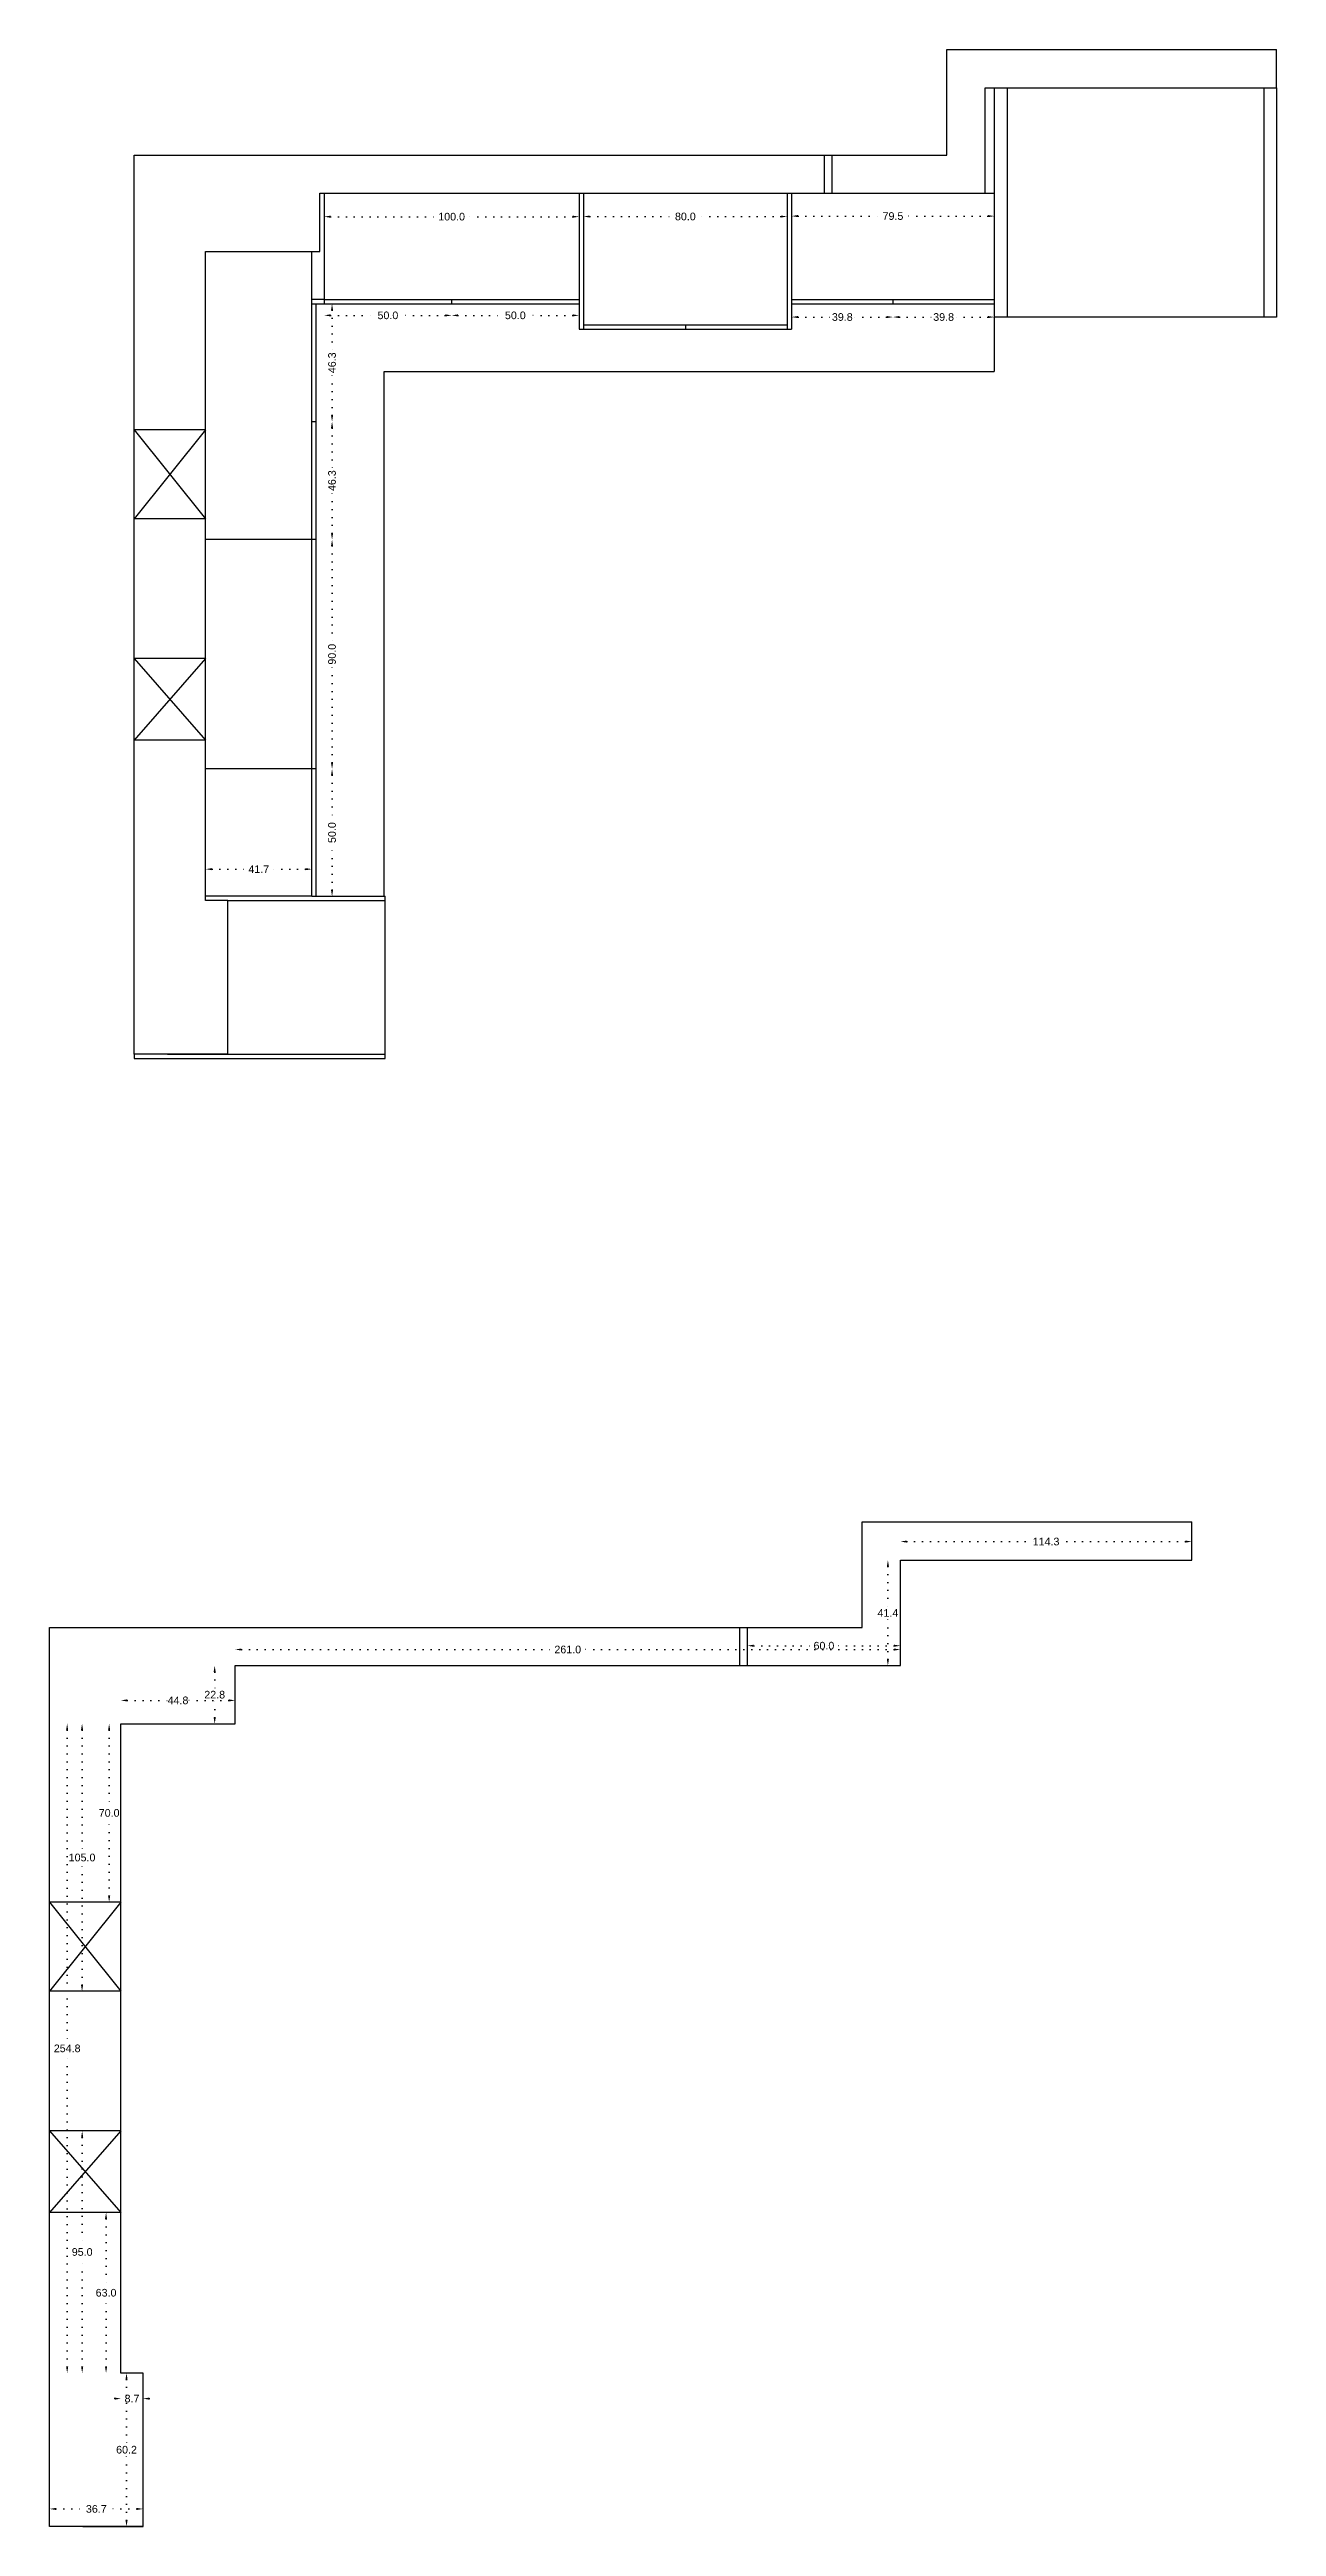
# Model space of a CAD drawing. Header units: centimetres. Extents: x 352 to 5210, y 215 to 1337.
# Drawn here: x 1256 to 1737, y 365 to 1337 of the extents above; entities that cross this region are included whole.
import ezdxf

# ---------------------------------------------------------------- set-up
doc = ezdxf.new("R2010")
doc.units = ezdxf.units.CM
doc.header["$MEASUREMENT"] = 0
doc.linetypes.add('ACAD_ISO07W100', pattern=[3, 0, -3])
doc.styles.get("Standard").update_dxf_attribs({"font": 'arial.ttf'})
doc.dimstyles.get("Standard").update_dxf_attribs({"dimtxt": 3, "dimasz": 2.5, "dimexe": 0.18, "dimexo": 0.0625, "dimgap": 0.09, "dimtad": 0, "dimtih": 1, "dimtoh": 1, "dimdec": 1, "dimzin": 0, "dimdsep": 46, "dimtxsty": 'Standard', "dimcen": 0.09, "dimse1": 1, "dimse2": 1, "dimadec": 0, "dimazin": 0, "dimtfac": 1, "dimtdec": 1, "dimtofl": 0, "dimtmove": 0, "dimatfit": 3, "dimfxl": 1, "dimtolj": 1, "dimtzin": 0, "dimarcsym": 0})

# ---------------------------------------------------------------- blocks, each defined once
blk = doc.blocks.new('*D27')
at = {"color": 0, "linetype": 'ACAD_ISO07W100', "lineweight": -2, "transparency": 16777216}
for p, q in [((1285.94, 422.33), (1285.94, 396.35)), ((1285.94, 367.13), (1285.94, 393.1))]:
    blk.add_line(p, q, dxfattribs=at)
at = {"color": 0, "transparency": 16777216}
for points in [[(1285.52, 422.33), (1286.35, 422.33), (1285.94, 424.83)], [(1285.52, 367.13), (1286.35, 367.13), (1285.94, 364.63)]]:
    blk.add_solid(points, dxfattribs=at)
at = {"layer": 'Defpoints', "color": 0, "transparency": 16777216}
for p in [(1285.94, 424.83), (1292.44, 424.83), (1292.44, 364.63)]:
    blk.add_point(p, dxfattribs=at)
at = {"color": 0, "transparency": 16777216, "insert": (1285.94, 394.73), "char_height": 3, "attachment_point": 5}
blk.add_mtext('\\A1;60.2', dxfattribs=at)
blk = doc.blocks.new('*D28')
at = {"color": 0, "linetype": 'ACAD_ISO07W100', "lineweight": -2, "transparency": 16777216}
for p, q in [((1258.24, 371.5), (1270.11, 371.5)), ((1289.94, 371.5), (1278.08, 371.5))]:
    blk.add_line(p, q, dxfattribs=at)
at = {"color": 0, "transparency": 16777216}
for points in [[(1258.24, 371.92), (1258.24, 371.08), (1255.74, 371.5)], [(1289.94, 371.92), (1289.94, 371.08), (1292.44, 371.5)]]:
    blk.add_solid(points, dxfattribs=at)
at = {"layer": 'Defpoints', "color": 0, "transparency": 16777216}
for p in [(1292.44, 371.5), (1255.74, 364.63), (1292.44, 364.63)]:
    blk.add_point(p, dxfattribs=at)
at = {"color": 0, "transparency": 16777216, "insert": (1274.09, 371.5), "char_height": 3, "attachment_point": 5}
blk.add_mtext('\\A1;36.7', dxfattribs=at)
blk = doc.blocks.new('*D29')
at = {"color": 0, "linetype": 'ACAD_ISO07W100', "lineweight": -2, "transparency": 16777216}
for p, q in [((1277.91, 485.33), (1277.91, 457.95)), ((1277.91, 427.33), (1277.91, 454.7))]:
    blk.add_line(p, q, dxfattribs=at)
at = {"color": 0, "transparency": 16777216}
for points in [[(1277.49, 485.33), (1278.32, 485.33), (1277.91, 487.83)], [(1277.49, 427.33), (1278.32, 427.33), (1277.91, 424.83)]]:
    blk.add_solid(points, dxfattribs=at)
at = {"layer": 'Defpoints', "color": 0, "transparency": 16777216}
for p in [(1283.74, 487.83), (1277.91, 424.83), (1283.74, 424.83)]:
    blk.add_point(p, dxfattribs=at)
at = {"color": 0, "transparency": 16777216, "insert": (1277.91, 456.33), "char_height": 3, "attachment_point": 5}
blk.add_mtext('\\A1;63.0', dxfattribs=at)
blk = doc.blocks.new('*D30')
at = {"color": 0, "linetype": 'ACAD_ISO07W100', "lineweight": -2, "transparency": 16777216}
for p, q in [((1268.54, 517.33), (1268.54, 473.95)), ((1268.54, 427.33), (1268.54, 470.7))]:
    blk.add_line(p, q, dxfattribs=at)
at = {"color": 0, "transparency": 16777216}
for points in [[(1268.12, 517.33), (1268.96, 517.33), (1268.54, 519.83)], [(1268.12, 427.33), (1268.96, 427.33), (1268.54, 424.83)]]:
    blk.add_solid(points, dxfattribs=at)
at = {"layer": 'Defpoints', "color": 0, "transparency": 16777216}
for p in [(1283.74, 519.83), (1268.54, 424.83), (1283.74, 424.83)]:
    blk.add_point(p, dxfattribs=at)
at = {"color": 0, "transparency": 16777216, "insert": (1268.54, 472.33), "char_height": 3, "attachment_point": 5}
blk.add_mtext('\\A1;95.0', dxfattribs=at)
blk = doc.blocks.new('*D31')
at = {"color": 0, "linetype": 'ACAD_ISO07W100', "lineweight": -2, "transparency": 16777216}
for p, q in [((1279.12, 677.13), (1279.12, 646.25)), ((1279.12, 612.13), (1279.12, 643))]:
    blk.add_line(p, q, dxfattribs=at)
at = {"color": 0, "transparency": 16777216}
for points in [[(1278.7, 677.13), (1279.54, 677.13), (1279.12, 679.63)], [(1278.7, 612.13), (1279.54, 612.13), (1279.12, 609.63)]]:
    blk.add_solid(points, dxfattribs=at)
at = {"layer": 'Defpoints', "color": 0, "transparency": 16777216}
for p in [(1279.12, 679.63), (1283.74, 679.63), (1283.74, 609.63)]:
    blk.add_point(p, dxfattribs=at)
at = {"color": 0, "transparency": 16777216, "insert": (1279.12, 644.63), "char_height": 3, "attachment_point": 5}
blk.add_mtext('\\A1;70.0', dxfattribs=at)
blk = doc.blocks.new('*D32')
at = {"color": 0, "linetype": 'ACAD_ISO07W100', "lineweight": -2, "transparency": 16777216}
for p, q in [((1268.49, 677.13), (1268.49, 628.75)), ((1268.49, 577.13), (1268.49, 625.5))]:
    blk.add_line(p, q, dxfattribs=at)
at = {"color": 0, "transparency": 16777216}
for points in [[(1268.07, 677.13), (1268.91, 677.13), (1268.49, 679.63)], [(1268.07, 577.13), (1268.91, 577.13), (1268.49, 574.63)]]:
    blk.add_solid(points, dxfattribs=at)
at = {"layer": 'Defpoints', "color": 0, "transparency": 16777216}
for p in [(1283.74, 679.63), (1268.49, 574.63), (1283.74, 574.63)]:
    blk.add_point(p, dxfattribs=at)
at = {"color": 0, "transparency": 16777216, "insert": (1268.49, 627.13), "char_height": 3, "attachment_point": 5}
blk.add_mtext('\\A1;105.0', dxfattribs=at)
blk = doc.blocks.new('*D33')
at = {"color": 0, "linetype": 'ACAD_ISO07W100', "lineweight": -2, "transparency": 16777216}
for p, q in [((1532.04, 710.26), (1555.55, 710.26)), ((1587.04, 710.26), (1563.53, 710.26))]:
    blk.add_line(p, q, dxfattribs=at)
at = {"color": 0, "transparency": 16777216}
for points in [[(1532.04, 710.67), (1532.04, 709.84), (1529.54, 710.26)], [(1587.04, 710.67), (1587.04, 709.84), (1589.54, 710.26)]]:
    blk.add_solid(points, dxfattribs=at)
at = {"layer": 'Defpoints', "color": 0, "transparency": 16777216}
for p in [(1529.54, 710.26), (1529.54, 702.43), (1589.54, 702.43)]:
    blk.add_point(p, dxfattribs=at)
at = {"color": 0, "transparency": 16777216, "insert": (1559.54, 710.26), "char_height": 3, "attachment_point": 5}
blk.add_mtext('\\A1;60.0', dxfattribs=at)
blk = doc.blocks.new('*D34')
at = {"color": 0, "linetype": 'ACAD_ISO07W100', "lineweight": -2, "transparency": 16777216}
for p, q in [((1262.65, 677.13), (1262.65, 553.85)), ((1262.65, 427.33), (1262.65, 550.6))]:
    blk.add_line(p, q, dxfattribs=at)
at = {"color": 0, "transparency": 16777216}
for points in [[(1262.23, 677.13), (1263.06, 677.13), (1262.65, 679.63)], [(1262.23, 427.33), (1263.06, 427.33), (1262.65, 424.83)]]:
    blk.add_solid(points, dxfattribs=at)
at = {"layer": 'Defpoints', "color": 0, "transparency": 16777216}
for p in [(1262.65, 679.63), (1283.74, 679.63), (1283.74, 424.83)]:
    blk.add_point(p, dxfattribs=at)
at = {"color": 0, "transparency": 16777216, "insert": (1262.65, 552.23), "char_height": 3, "attachment_point": 5}
blk.add_mtext('\\A1;254.8', dxfattribs=at)
blk = doc.blocks.new('*D35')
at = {"color": 0, "linetype": 'ACAD_ISO07W100', "lineweight": -2, "transparency": 16777216}
for p, q in [((1281.24, 414.8), (1278.74, 414.8)), ((1294.94, 414.8), (1297.44, 414.8))]:
    blk.add_line(p, q, dxfattribs=at)
at = {"color": 0, "transparency": 16777216}
for points in [[(1281.24, 415.22), (1281.24, 414.38), (1283.74, 414.8)], [(1294.94, 415.22), (1294.94, 414.38), (1292.44, 414.8)]]:
    blk.add_solid(points, dxfattribs=at)
at = {"layer": 'Defpoints', "color": 0, "transparency": 16777216}
for p in [(1283.74, 424.83), (1292.44, 424.83), (1292.44, 414.8)]:
    blk.add_point(p, dxfattribs=at)
at = {"color": 0, "transparency": 16777216, "insert": (1288.09, 414.8), "char_height": 3, "attachment_point": 5}
blk.add_mtext('\\A1;8.7', dxfattribs=at)
blk = doc.blocks.new('*D36')
at = {"color": 0, "linetype": 'ACAD_ISO07W100', "lineweight": -2, "transparency": 16777216}
for p, q in [((1286.24, 688.79), (1302.09, 688.79)), ((1326.04, 688.79), (1310.19, 688.79))]:
    blk.add_line(p, q, dxfattribs=at)
at = {"color": 0, "transparency": 16777216}
for points in [[(1286.24, 689.21), (1286.24, 688.37), (1283.74, 688.79)], [(1326.04, 689.21), (1326.04, 688.37), (1328.54, 688.79)]]:
    blk.add_solid(points, dxfattribs=at)
at = {"layer": 'Defpoints', "color": 0, "transparency": 16777216}
for p in [(1328.54, 688.79), (1283.74, 679.63), (1328.54, 679.63)]:
    blk.add_point(p, dxfattribs=at)
at = {"color": 0, "transparency": 16777216, "insert": (1306.14, 688.79), "char_height": 3, "attachment_point": 5}
blk.add_mtext('\\A1;44.8', dxfattribs=at)
blk = doc.blocks.new('*D37')
at = {"color": 0, "linetype": 'ACAD_ISO07W100', "lineweight": -2, "transparency": 16777216}
for p, q in [((1320.53, 699.93), (1320.53, 692.65)), ((1320.53, 682.13), (1320.53, 689.4))]:
    blk.add_line(p, q, dxfattribs=at)
at = {"color": 0, "transparency": 16777216}
for points in [[(1320.11, 699.93), (1320.94, 699.93), (1320.53, 702.43)], [(1320.11, 682.13), (1320.94, 682.13), (1320.53, 679.63)]]:
    blk.add_solid(points, dxfattribs=at)
at = {"layer": 'Defpoints', "color": 0, "transparency": 16777216}
for p in [(1320.53, 702.43), (1328.54, 702.43), (1328.54, 679.63)]:
    blk.add_point(p, dxfattribs=at)
at = {"color": 0, "transparency": 16777216, "insert": (1320.53, 691.03), "char_height": 3, "attachment_point": 5}
blk.add_mtext('\\A1;22.8', dxfattribs=at)
blk = doc.blocks.new('*D38')
at = {"color": 0, "linetype": 'ACAD_ISO07W100', "lineweight": -2, "transparency": 16777216}
for p, q in [((1331.04, 708.76), (1453.87, 708.76)), ((1587.04, 708.76), (1464.21, 708.76))]:
    blk.add_line(p, q, dxfattribs=at)
at = {"color": 0, "transparency": 16777216}
for points in [[(1331.04, 709.17), (1331.04, 708.34), (1328.54, 708.76)], [(1587.04, 709.17), (1587.04, 708.34), (1589.54, 708.76)]]:
    blk.add_solid(points, dxfattribs=at)
at = {"layer": 'Defpoints', "color": 0, "transparency": 16777216}
for p in [(1328.54, 702.43), (1589.54, 708.76), (1589.54, 702.43)]:
    blk.add_point(p, dxfattribs=at)
at = {"color": 0, "transparency": 16777216, "insert": (1459.04, 708.76), "char_height": 3, "attachment_point": 5}
blk.add_mtext('\\A1;261.0', dxfattribs=at)
blk = doc.blocks.new('*D39')
at = {"color": 0, "linetype": 'ACAD_ISO07W100', "lineweight": -2, "transparency": 16777216}
for p, q in [((1592.04, 751.12), (1641.68, 751.12)), ((1701.34, 751.12), (1651.7, 751.12))]:
    blk.add_line(p, q, dxfattribs=at)
at = {"color": 0, "transparency": 16777216}
for points in [[(1592.04, 751.54), (1592.04, 750.71), (1589.54, 751.12)], [(1701.34, 751.54), (1701.34, 750.71), (1703.84, 751.12)]]:
    blk.add_solid(points, dxfattribs=at)
at = {"layer": 'Defpoints', "color": 0, "transparency": 16777216}
for p in [(1703.84, 751.12), (1589.54, 743.83), (1703.84, 743.83)]:
    blk.add_point(p, dxfattribs=at)
at = {"color": 0, "transparency": 16777216, "insert": (1646.69, 751.12), "char_height": 3, "attachment_point": 5}
blk.add_mtext('\\A1;114.3', dxfattribs=at)
blk = doc.blocks.new('*D40')
at = {"color": 0, "linetype": 'ACAD_ISO07W100', "lineweight": -2, "transparency": 16777216}
for p, q in [((1584.64, 741.33), (1584.64, 724.72)), ((1584.64, 704.93), (1584.64, 721.53))]:
    blk.add_line(p, q, dxfattribs=at)
at = {"color": 0, "transparency": 16777216}
for points in [[(1584.23, 741.33), (1585.06, 741.33), (1584.64, 743.83)], [(1584.23, 704.93), (1585.06, 704.93), (1584.64, 702.43)]]:
    blk.add_solid(points, dxfattribs=at)
at = {"layer": 'Defpoints', "color": 0, "transparency": 16777216}
for p in [(1584.64, 743.83), (1589.54, 743.83), (1589.54, 702.43)]:
    blk.add_point(p, dxfattribs=at)
at = {"color": 0, "transparency": 16777216, "insert": (1584.64, 723.13), "char_height": 3, "attachment_point": 5}
blk.add_mtext('\\A1;41.4', dxfattribs=at)
blk = doc.blocks.new('*D41')
at = {"color": 0, "linetype": 'ACAD_ISO07W100', "lineweight": -2, "transparency": 16777216}
for p, q in [((1366.57, 1051.85), (1366.57, 1033.33)), ((1366.57, 1006.85), (1366.57, 1025.37))]:
    blk.add_line(p, q, dxfattribs=at)
at = {"color": 0, "transparency": 16777216}
for points in [[(1366.16, 1051.85), (1366.99, 1051.85), (1366.57, 1054.35)], [(1366.16, 1006.85), (1366.99, 1006.85), (1366.57, 1004.35)]]:
    blk.add_solid(points, dxfattribs=at)
at = {"layer": 'Defpoints', "color": 0, "transparency": 16777216}
for p in [(1360.38, 1054.35), (1366.57, 1054.35), (1358.68, 1004.35)]:
    blk.add_point(p, dxfattribs=at)
at = {"color": 0, "transparency": 16777216, "insert": (1366.57, 1029.35), "char_height": 3, "attachment_point": 5, "rotation": 90}
blk.add_mtext('\\A1;50.0', dxfattribs=at)
blk = doc.blocks.new('*D42')
at = {"color": 0, "linetype": 'ACAD_ISO07W100', "lineweight": -2, "transparency": 16777216}
for p, q in [((1366.57, 1141.85), (1366.57, 1103.33)), ((1366.57, 1056.85), (1366.57, 1095.37))]:
    blk.add_line(p, q, dxfattribs=at)
at = {"color": 0, "transparency": 16777216}
for points in [[(1366.16, 1141.85), (1366.99, 1141.85), (1366.57, 1144.35)], [(1366.16, 1056.85), (1366.99, 1056.85), (1366.57, 1054.35)]]:
    blk.add_solid(points, dxfattribs=at)
at = {"layer": 'Defpoints', "color": 0, "transparency": 16777216}
for p in [(1360.38, 1144.35), (1366.57, 1144.35), (1360.38, 1054.35)]:
    blk.add_point(p, dxfattribs=at)
at = {"color": 0, "transparency": 16777216, "insert": (1366.57, 1099.35), "char_height": 3, "attachment_point": 5, "rotation": 90}
blk.add_mtext('\\A1;90.0', dxfattribs=at)
blk = doc.blocks.new('*D43')
at = {"color": 0, "linetype": 'ACAD_ISO07W100', "lineweight": -2, "transparency": 16777216}
for p, q in [((1366.57, 1188.1), (1366.57, 1171.52)), ((1366.57, 1146.85), (1366.57, 1163.43))]:
    blk.add_line(p, q, dxfattribs=at)
at = {"color": 0, "transparency": 16777216}
for points in [[(1366.16, 1188.1), (1366.99, 1188.1), (1366.57, 1190.6)], [(1366.16, 1146.85), (1366.99, 1146.85), (1366.57, 1144.35)]]:
    blk.add_solid(points, dxfattribs=at)
at = {"layer": 'Defpoints', "color": 0, "transparency": 16777216}
for p in [(1360.38, 1190.6), (1366.57, 1190.6), (1360.38, 1144.35)]:
    blk.add_point(p, dxfattribs=at)
at = {"color": 0, "transparency": 16777216, "insert": (1366.57, 1167.47), "char_height": 3, "attachment_point": 5, "rotation": 90}
blk.add_mtext('\\A1;46.3', dxfattribs=at)
blk = doc.blocks.new('*D44')
at = {"color": 0, "linetype": 'ACAD_ISO07W100', "lineweight": -2, "transparency": 16777216}
for p, q in [((1366.57, 1234.35), (1366.57, 1217.77)), ((1366.57, 1193.1), (1366.57, 1209.68))]:
    blk.add_line(p, q, dxfattribs=at)
at = {"color": 0, "transparency": 16777216}
for points in [[(1366.16, 1234.35), (1366.99, 1234.35), (1366.57, 1236.85)], [(1366.16, 1193.1), (1366.99, 1193.1), (1366.57, 1190.6)]]:
    blk.add_solid(points, dxfattribs=at)
at = {"layer": 'Defpoints', "color": 0, "transparency": 16777216}
for p in [(1358.68, 1236.85), (1366.57, 1236.85), (1360.38, 1190.6)]:
    blk.add_point(p, dxfattribs=at)
at = {"color": 0, "transparency": 16777216, "insert": (1366.57, 1213.72), "char_height": 3, "attachment_point": 5, "rotation": 90}
blk.add_mtext('\\A1;46.3', dxfattribs=at)
blk = doc.blocks.new('*D92')
at = {"color": 0, "linetype": 'ACAD_ISO07W100', "lineweight": -2, "transparency": 16777216}
for p, q in [((1549.38, 1271.29), (1582.64, 1271.29)), ((1623.88, 1271.29), (1590.61, 1271.29))]:
    blk.add_line(p, q, dxfattribs=at)
at = {"color": 0, "transparency": 16777216}
for points in [[(1549.38, 1271.71), (1549.38, 1270.87), (1546.88, 1271.29)], [(1623.88, 1271.71), (1623.88, 1270.87), (1626.38, 1271.29)]]:
    blk.add_solid(points, dxfattribs=at)
at = {"layer": 'Defpoints', "color": 0, "transparency": 16777216}
for p in [(1626.38, 1271.29), (1546.88, 1226.85), (1626.38, 1210.25)]:
    blk.add_point(p, dxfattribs=at)
at = {"color": 0, "transparency": 16777216, "insert": (1586.63, 1271.29), "char_height": 3, "attachment_point": 5}
blk.add_mtext('\\A1;79.5', dxfattribs=at)
blk = doc.blocks.new('*D93')
at = {"color": 0, "linetype": 'ACAD_ISO07W100', "lineweight": -2, "transparency": 16777216}
for p, q in [((1549.38, 1231.67), (1562.76, 1231.67)), ((1584.13, 1231.67), (1570.74, 1231.67))]:
    blk.add_line(p, q, dxfattribs=at)
at = {"color": 0, "transparency": 16777216}
for points in [[(1549.38, 1232.09), (1549.38, 1231.25), (1546.88, 1231.67)], [(1584.13, 1232.09), (1584.13, 1231.25), (1586.63, 1231.67)]]:
    blk.add_solid(points, dxfattribs=at)
at = {"layer": 'Defpoints', "color": 0, "transparency": 16777216}
for p in [(1586.63, 1238.55), (1546.88, 1226.85), (1586.63, 1231.67)]:
    blk.add_point(p, dxfattribs=at)
at = {"color": 0, "transparency": 16777216, "insert": (1566.75, 1231.67), "char_height": 3, "attachment_point": 5}
blk.add_mtext('\\A1;39.8', dxfattribs=at)
blk = doc.blocks.new('*D94')
at = {"color": 0, "linetype": 'ACAD_ISO07W100', "lineweight": -2, "transparency": 16777216}
for p, q in [((1589.13, 1231.67), (1602.51, 1231.67)), ((1623.88, 1231.67), (1610.49, 1231.67))]:
    blk.add_line(p, q, dxfattribs=at)
at = {"color": 0, "transparency": 16777216}
for points in [[(1589.13, 1232.09), (1589.13, 1231.25), (1586.63, 1231.67)], [(1623.88, 1232.09), (1623.88, 1231.25), (1626.38, 1231.67)]]:
    blk.add_solid(points, dxfattribs=at)
at = {"layer": 'Defpoints', "color": 0, "transparency": 16777216}
for p in [(1586.63, 1238.55), (1626.38, 1231.67), (1626.38, 1210.25)]:
    blk.add_point(p, dxfattribs=at)
at = {"color": 0, "transparency": 16777216, "insert": (1606.5, 1231.67), "char_height": 3, "attachment_point": 5}
blk.add_mtext('\\A1;39.8', dxfattribs=at)
blk = doc.blocks.new('*D95')
at = {"color": 0, "linetype": 'ACAD_ISO07W100', "lineweight": -2, "transparency": 16777216}
for p, q in [((1365.98, 1271.05), (1408.47, 1271.05)), ((1460.98, 1271.05), (1418.48, 1271.05))]:
    blk.add_line(p, q, dxfattribs=at)
at = {"color": 0, "transparency": 16777216}
for points in [[(1365.98, 1271.47), (1365.98, 1270.63), (1363.48, 1271.05)], [(1460.98, 1271.47), (1460.98, 1270.63), (1463.48, 1271.05)]]:
    blk.add_solid(points, dxfattribs=at)
at = {"layer": 'Defpoints', "color": 0, "transparency": 16777216}
for p in [(1463.48, 1271.05), (1363.48, 1238.55), (1463.48, 1238.55)]:
    blk.add_point(p, dxfattribs=at)
at = {"color": 0, "transparency": 16777216, "insert": (1413.48, 1271.05), "char_height": 3, "attachment_point": 5}
blk.add_mtext('\\A1;100.0', dxfattribs=at)
blk = doc.blocks.new('*D96')
at = {"color": 0, "linetype": 'ACAD_ISO07W100', "lineweight": -2, "transparency": 16777216}
for p, q in [((1365.98, 1232.32), (1384.5, 1232.32)), ((1410.98, 1232.32), (1392.46, 1232.32))]:
    blk.add_line(p, q, dxfattribs=at)
at = {"color": 0, "transparency": 16777216}
for points in [[(1365.98, 1232.74), (1365.98, 1231.91), (1363.48, 1232.32)], [(1410.98, 1232.74), (1410.98, 1231.91), (1413.48, 1232.32)]]:
    blk.add_solid(points, dxfattribs=at)
at = {"layer": 'Defpoints', "color": 0, "transparency": 16777216}
for p in [(1363.48, 1236.85), (1413.48, 1238.55), (1413.48, 1232.32)]:
    blk.add_point(p, dxfattribs=at)
at = {"color": 0, "transparency": 16777216, "insert": (1388.48, 1232.32), "char_height": 3, "attachment_point": 5}
blk.add_mtext('\\A1;50.0', dxfattribs=at)
blk = doc.blocks.new('*D97')
at = {"color": 0, "linetype": 'ACAD_ISO07W100', "lineweight": -2, "transparency": 16777216}
for p, q in [((1415.98, 1232.32), (1434.5, 1232.32)), ((1460.98, 1232.32), (1442.46, 1232.32))]:
    blk.add_line(p, q, dxfattribs=at)
at = {"color": 0, "transparency": 16777216}
for points in [[(1415.98, 1232.74), (1415.98, 1231.91), (1413.48, 1232.32)], [(1460.98, 1232.74), (1460.98, 1231.91), (1463.48, 1232.32)]]:
    blk.add_solid(points, dxfattribs=at)
at = {"layer": 'Defpoints', "color": 0, "transparency": 16777216}
for p in [(1413.48, 1238.55), (1463.48, 1232.32), (1463.48, 1226.85)]:
    blk.add_point(p, dxfattribs=at)
at = {"color": 0, "transparency": 16777216, "insert": (1438.48, 1232.32), "char_height": 3, "attachment_point": 5}
blk.add_mtext('\\A1;50.0', dxfattribs=at)
blk = doc.blocks.new('*D98')
at = {"color": 0, "linetype": 'ACAD_ISO07W100', "lineweight": -2, "transparency": 16777216}
for p, q in [((1467.68, 1271.12), (1501.19, 1271.12)), ((1542.68, 1271.12), (1509.16, 1271.12))]:
    blk.add_line(p, q, dxfattribs=at)
at = {"color": 0, "transparency": 16777216}
for points in [[(1467.68, 1271.53), (1467.68, 1270.7), (1465.18, 1271.12)], [(1542.68, 1271.53), (1542.68, 1270.7), (1545.18, 1271.12)]]:
    blk.add_solid(points, dxfattribs=at)
at = {"layer": 'Defpoints', "color": 0, "transparency": 16777216}
for p in [(1545.18, 1271.12), (1465.18, 1228.55), (1545.18, 1228.55)]:
    blk.add_point(p, dxfattribs=at)
at = {"color": 0, "transparency": 16777216, "insert": (1505.18, 1271.12), "char_height": 3, "attachment_point": 5}
blk.add_mtext('\\A1;80.0', dxfattribs=at)
blk = doc.blocks.new('*D127')
at = {"color": 0, "linetype": 'ACAD_ISO07W100', "lineweight": -2, "transparency": 16777216}
for p, q in [((1319.48, 1015), (1333.78, 1015)), ((1356.18, 1015), (1341.87, 1015))]:
    blk.add_line(p, q, dxfattribs=at)
at = {"color": 0, "transparency": 16777216}
for points in [[(1319.48, 1015.42), (1319.48, 1014.58), (1316.98, 1015)], [(1356.18, 1015.42), (1356.18, 1014.58), (1358.68, 1015)]]:
    blk.add_solid(points, dxfattribs=at)
at = {"layer": 'Defpoints', "color": 0, "transparency": 16777216}
for p in [(1316.98, 1015), (1316.98, 1004.35), (1358.68, 1004.35)]:
    blk.add_point(p, dxfattribs=at)
at = {"color": 0, "transparency": 16777216, "insert": (1337.83, 1015), "char_height": 3, "attachment_point": 5}
blk.add_mtext('\\A1;41.7', dxfattribs=at)

msp = doc.modelspace()

# ---------------------------------------------------------------- linework, layer by layer
for p, q in [((1607.78, 1295.25), (1607.78, 1336.65)), ((1607.78, 1336.65), (1737.08, 1336.65)), ((1737.08, 1321.65), (1737.08, 1336.65)), ((1622.78, 1280.25), (1622.78, 1321.65)), ((1622.78, 1321.65), (1737.08, 1321.65)), ((1626.38, 1321.65), (1626.38, 1210.25)), ((1631.38, 1321.65), (1631.38, 1231.65)), ((1732.08, 1321.65), (1732.08, 1231.65)), ((1737.08, 1321.65), (1737.08, 1231.65)), ((1288.98, 1295.25), (1607.78, 1295.25)), ((1288.98, 942.45), (1288.98, 1295.25)), ((1559.78, 1280.25), (1559.78, 1295.25)), ((1562.78, 1280.25), (1562.78, 1295.25)), ((1361.78, 1257.45), (1361.78, 1280.25)), ((1361.78, 1280.25), (1626.38, 1280.25)), ((1363.48, 1280.25), (1363.48, 1236.85)), ((1463.48, 1280.25), (1463.48, 1226.85)), ((1465.18, 1280.25), (1465.18, 1226.85)), ((1545.18, 1280.25), (1545.18, 1226.85)), ((1546.88, 1280.25), (1546.88, 1226.85)), ((1316.98, 1002.65), (1316.98, 1257.45)), ((1316.98, 1257.45), (1361.78, 1257.45)), ((1358.68, 1004.35), (1358.68, 1257.45)), ((1363.48, 1238.55), (1358.68, 1238.55)), ((1358.68, 1236.85), (1463.48, 1236.85)), ((1360.38, 1144.35), (1360.38, 1236.85)), ((1363.48, 1238.55), (1463.48, 1238.55)), ((1413.48, 1238.55), (1413.48, 1236.85)), ((1546.88, 1238.55), (1626.38, 1238.55)), ((1546.88, 1236.85), (1626.38, 1236.85)), ((1586.63, 1238.55), (1586.63, 1236.85)), ((1463.48, 1226.85), (1546.88, 1226.85)), ((1465.18, 1228.55), (1545.18, 1228.55)), ((1505.18, 1228.55), (1505.18, 1226.85)), ((1737.08, 1231.65), (1626.38, 1231.65)), ((1386.98, 1210.25), (1626.38, 1210.25)), ((1386.98, 1004.35), (1386.98, 1210.25)), ((1316.98, 1187.45), (1288.98, 1187.45)), ((1316.98, 1187.45), (1288.98, 1152.45)), ((1288.98, 1187.45), (1316.98, 1152.45)), ((1360.38, 1190.6), (1358.68, 1190.6)), ((1316.98, 1152.45), (1288.98, 1152.45)), ((1360.38, 1144.35), (1316.98, 1144.35)), ((1360.38, 1004.35), (1360.38, 1144.35)), ((1316.98, 1097.65), (1288.98, 1097.65)), ((1316.98, 1097.65), (1288.98, 1065.65)), ((1288.98, 1097.65), (1316.98, 1065.65)), ((1316.98, 1065.65), (1288.98, 1065.65)), ((1360.38, 1054.35), (1316.98, 1054.35)), ((1358.68, 1004.35), (1316.98, 1004.35)), ((1325.68, 1002.65), (1316.98, 1002.65)), ((1325.68, 942.45), (1325.68, 1002.65)), ((1325.68, 1002.65), (1387.38, 1002.65)), ((1358.68, 1004.35), (1387.38, 1004.35)), ((1387.38, 940.75), (1387.38, 1004.35)), ((1325.68, 942.45), (1288.98, 942.45)), ((1288.98, 942.45), (1288.98, 940.75)), ((1288.98, 940.75), (1387.38, 940.75)), ((1301.98, 942.45), (1325.68, 942.45)), ((1325.68, 942.45), (1387.38, 942.45)), ((1574.54, 717.43), (1574.54, 758.83)), ((1574.54, 758.83), (1703.84, 758.83)), ((1703.84, 743.83), (1703.84, 758.83)), ((1589.54, 702.43), (1589.54, 743.83)), ((1589.54, 743.83), (1703.84, 743.83)), ((1255.74, 717.43), (1574.54, 717.43)), ((1255.74, 364.63), (1255.74, 717.43)), ((1526.54, 702.43), (1526.54, 717.43)), ((1529.54, 702.43), (1529.54, 717.43)), ((1328.54, 679.63), (1328.54, 702.43)), ((1328.54, 702.43), (1589.54, 702.43)), ((1283.74, 424.83), (1283.74, 679.63)), ((1283.74, 679.63), (1328.54, 679.63)), ((1283.74, 609.63), (1255.74, 609.63)), ((1283.74, 609.63), (1255.74, 574.63)), ((1255.74, 609.63), (1283.74, 574.63)), ((1283.74, 574.63), (1255.74, 574.63)), ((1283.74, 519.83), (1255.74, 519.83)), ((1283.74, 519.83), (1255.74, 487.83)), ((1255.74, 519.83), (1283.74, 487.83)), ((1283.74, 487.83), (1255.74, 487.83)), ((1292.44, 424.83), (1283.74, 424.83)), ((1292.44, 364.63), (1292.44, 424.83)), ((1292.44, 364.63), (1255.74, 364.63)), ((1268.74, 364.63), (1292.44, 364.63))]:
    msp.add_line(p, q)

# ---------------------------------------------------------------- dimensions: what is measured, and where the dimension line sits
for base, p1, p2, picture, middle in [((1463.48, 1271.05), (1363.48, 1238.55), (1463.48, 1238.55), '*D95', (1413.48, 1271.05)), ((1626.38, 1271.29), (1546.88, 1226.85), (1626.38, 1210.25), '*D92', (1586.63, 1271.29)), ((1589.54, 708.76), (1328.54, 702.43), (1589.54, 702.43), '*D38', (1459.04, 708.76))]:
    dim = msp.add_linear_dim(base=base, p1=p1, p2=p2, dimstyle='Standard')
    dim.commit()
    dim.dimension.update_dxf_attribs({"geometry": picture, "text_midpoint": middle, "dimtype": 160})
for base, p1, p2, picture, middle in [((1545.18, 1271.12), (1465.18, 1228.55), (1545.18, 1228.55), '*D98', (1505.18, 1271.12)), ((1413.48, 1232.32), (1363.48, 1236.85), (1413.48, 1238.55), '*D96', (1388.48, 1232.32)), ((1463.48, 1232.32), (1413.48, 1238.55), (1463.48, 1226.85), '*D97', (1438.48, 1232.32)), ((1586.62661821, 1231.6712521), (1546.87661821, 1226.84961275), (1586.62661821, 1238.54961275), '*D93', (1566.75161821, 1231.6712521)), ((1626.37661821, 1231.6712521), (1586.62661821, 1238.54961275), (1626.37661821, 1210.24961275), '*D94', (1606.50161821, 1231.6712521)), ((1316.98, 1015), (1358.68, 1004.35), (1316.98, 1004.35), '*D127', (1337.83, 1015)), ((1703.84, 751.12), (1589.54, 743.83), (1703.84, 743.83), '*D39', (1646.69, 751.12)), ((1529.54, 710.26), (1589.54, 702.43), (1529.54, 702.43), '*D33', (1559.54, 710.26)), ((1328.54, 688.79), (1283.74, 679.63), (1328.54, 679.63), '*D36', (1306.14, 688.79)), ((1292.44, 414.8), (1283.74, 424.83), (1292.44, 424.83), '*D35', (1288.09, 414.8)), ((1292.44, 371.5), (1255.74, 364.63), (1292.44, 364.63), '*D28', (1274.09, 371.5))]:
    dim = msp.add_linear_dim(base=base, p1=p1, p2=p2, dimstyle='Standard')
    dim.commit()
    dim.dimension.update_dxf_attribs({"geometry": picture, "text_midpoint": middle})
for base, p1, p2, angle, picture, middle in [((1366.57193122, 1236.84961275), (1360.37661821, 1190.59961275), (1358.67661821, 1236.84961275), 90, '*D44', (1366.57193122, 1213.72461275)), ((1366.57193122, 1190.59961275), (1360.37661821, 1144.34961275), (1360.37661821, 1190.59961275), 90, '*D43', (1366.57193122, 1167.47461275)), ((1366.57, 1144.35), (1360.38, 1054.35), (1360.38, 1144.35), 90, '*D42', (1366.57, 1099.35)), ((1366.57, 1054.35), (1358.68, 1004.35), (1360.38, 1054.35), 90, '*D41', (1366.57, 1029.35)), ((1584.64, 743.83), (1589.54, 702.43), (1589.54, 743.83), 270, '*D40', (1584.64, 723.13)), ((1320.53, 702.43), (1328.54, 679.63), (1328.54, 702.43), 270, '*D37', (1320.53, 691.03)), ((1262.65, 679.63), (1283.74, 424.83), (1283.74, 679.63), 270, '*D34', (1262.65, 552.23)), ((1268.49, 574.63), (1283.74, 679.63), (1283.74, 574.63), 90, '*D32', (1268.49, 627.13)), ((1279.12, 679.63), (1283.74, 609.63), (1283.74, 679.63), 90, '*D31', (1279.12, 644.63)), ((1268.54, 424.83), (1283.74, 519.83), (1283.74, 424.83), 90, '*D30', (1268.54, 472.33)), ((1277.91, 424.83), (1283.74, 487.83), (1283.74, 424.83), 90, '*D29', (1277.91, 456.33)), ((1285.94, 424.83), (1292.44, 364.63), (1292.44, 424.83), 270, '*D27', (1285.94, 394.73))]:
    dim = msp.add_linear_dim(base=base, p1=p1, p2=p2, angle=angle, dimstyle='Standard')
    dim.commit()
    dim.dimension.update_dxf_attribs({"geometry": picture, "text_midpoint": middle})

doc.saveas('drawing.dxf')
